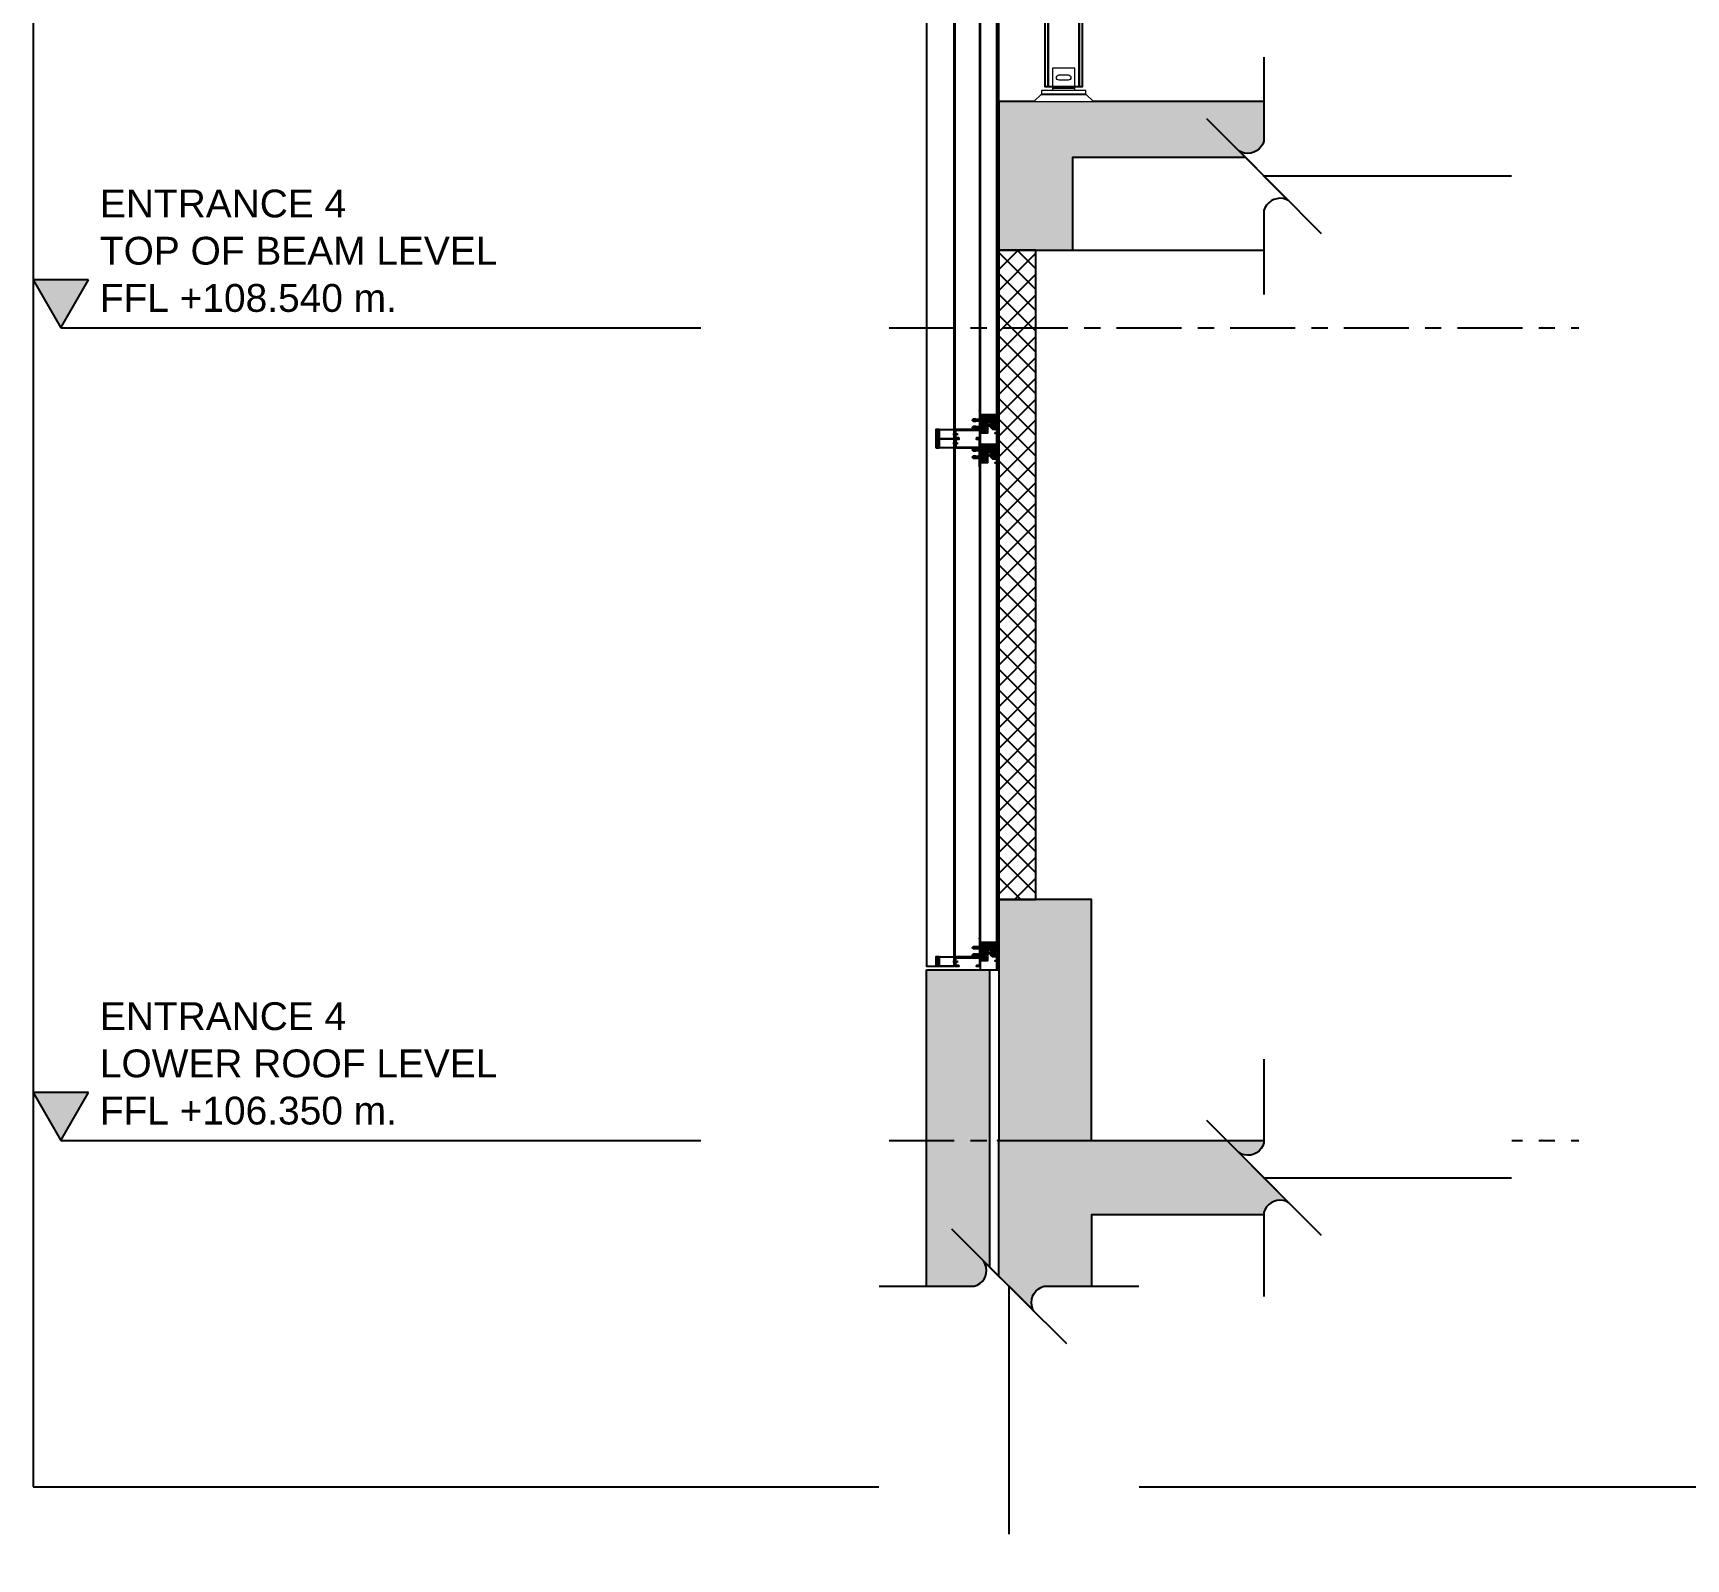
# Model space of a CAD drawing. Header units: millimetres. Extents: x 663313 to 1226001, y 1431724 to 1620898.
# Drawn here: x 1007863 to 1012317, y 1512828 to 1516940 of the extents above; entities that cross this region are included whole.
import ezdxf

# ---------------------------------------------------------------- set-up
doc = ezdxf.new("R2010")
doc.units = ezdxf.units.MM
doc.set_wipeout_variables(frame=1)
for name, pattern in [('CENTER', [50.8, 31.75, -6.35, 6.35, -6.35]), ('TA_GL_000.70000', [1.925, 0.7, -0.175, 0.175, -0.175, 0.7]), ('TA_HL_001.00000', [6.5, 3.55, -2.95]), ('XKITLINE00', [0])]:
    doc.linetypes.add(name, pattern=pattern)
for name, color, linetype, plot in [('000 - 0_SYM_DWG_BREAKER_DEF_SUB', 7, 'Continuous', False), ('000 - STRUCTURE_STEEL_FRAMING_DEF_SUB', 7, 'Continuous', False), ('010 - ASPG_ACCESSORIES_DEF_SUB', 7, 'Continuous', False)]:
    doc.layers.add(name, color=color, linetype=linetype, plot=plot)
for name, color, linetype in [('000 - 0_SYM_DWG_BREAKER_MAIN_COLOR_1', 7, 'Continuous'), ('000 - 0_SYM_DWG_BREAKER_WIPEOUT_', 7, 'Continuous'), ('000 - 0_SYM_DWG_GRIDLINE_MAIN_COLOR_251', 7, 'Continuous'), ('000 - 0_SYM_DWG_LEVEL_MAIN_COLOR_2', 7, 'Continuous'), ('000 - 0_SYM_DWG_LEVEL_TEXT', 7, 'Continuous'), ('000 - CONCRETE_COL_CUT_COLOR_1', 7, 'Continuous'), ('000 - CONCRETE_COL_CUT_COLOR_5', 7, 'Continuous'), ('000 - CONCRETE_COL_HATCH_', 7, 'Continuous'), ('000 - CONCRETE_COL_MAIN_COLOR_1', 7, 'Continuous'), ('000 - CONCRETE_COL_WIPEOUT_', 7, 'Continuous'), ('000 - CONCRETE_PRECAST_CUT_COLOR_4', 7, 'Continuous'), ('000 - CONCRETE_WALL_CUT_COLOR_3', 7, 'Continuous'), ('000 - CONCRETE_WALL_HATCH_', 7, 'Continuous'), ('000 - GRID', 7, 'CENTER'), ('000 - STRUCTURE_STEEL_ACCESORIES_MAIN_COLOR_1', 7, 'Continuous'), ('000 - STRUCTURE_STEEL_FASTERN_MAIN_COLOR_2', 7, 'Continuous'), ('000 - STRUCTURE_STEEL_FRAMING_CUT_COLOR_4', 7, 'Continuous'), ('000 - STRUCTURE_STEEL_FRAMING_HATCH_', 7, 'Continuous'), ('000 - STRUCTURE_STEEL_FRAMING_MAIN_COLOR_1', 7, 'Continuous'), ('000 - STRUCTURE_STEEL_FRAMING_MAIN_COLOR_2', 7, 'Continuous'), ('000 - STRUCTURE_STEEL_FRAMING_SUB_COLOR_2', 7, 'Continuous'), ('000 - STRUCTURE_STEEL_FRAMING_WIPEOUT_', 7, 'Continuous'), ('010 - ASPG_ACCESSORIES_MAIN_COLOR_1', 7, 'Continuous'), ('010 - ASPG_ACCESSORIES_MAIN_COLOR_2', 7, 'Continuous'), ('010 - ASPG_ACCESSORIES_SUB_COLOR_3', 7, 'Continuous'), ('010 - ASPG_EXTR_MAIN_COLOR_2', 7, 'Continuous'), ('010 - ASPG_EXTR_WIPEOUT_', 7, 'Continuous'), ('010 - ASPG_FASTERN_MAIN_COLOR_1', 7, 'Continuous'), ('010 - ASPG_FASTERN_SUB_COLOR_2', 7, 'Continuous'), ('010 - ASPG_FASTERN_WIPEOUT_', 7, 'Continuous'), ('010 - ASPG_FRAMING_CUT_COLOR_4', 7, 'Continuous'), ('010 - ASPG_FRAMING_HATCH_', 7, 'Continuous'), ('010 - ASPG_FRAMING_SUB_COLOR_2', 7, 'Continuous'), ('010 - ASPG_FRAMING_WIPEOUT_', 7, 'Continuous'), ('_PP-Dim', 7, 'Continuous'), ('Center Line', 7, 'CENTER'), ('HATCH', 7, 'Continuous')]:
    doc.layers.add(name, color=color, linetype=linetype)
doc.layers.add('Part', color=7, linetype='Continuous', lineweight=0)
doc.layers.add('SCREW', color=7, linetype='Continuous', lineweight=5)
doc.styles.add('Arial_1', font='arial.ttf', dxfattribs={"height": 125})
doc.styles.add('TA', font='', dxfattribs={"height": 4.5})
doc.styles.get('TA').set_extended_font_data('Cordia New')
pattern_1 = [(45, (2715.48714, 3084.9077), (-0.265165043, 0.265165043), []), (45, (2715.6639, 3084.9077), (-0.265165043, 0.265165043), [])]

# ---------------------------------------------------------------- blocks, each defined once
blk = doc.blocks.new('A$Cbc3bdfda')
at = {"layer": 'Defpoints', "color": 7}
blk.add_lwpolyline([(0, -400), (775, -400), (775, 0), (0, 0)], close=True, dxfattribs=at)
blk = doc.blocks.new('*U5211')
at = {"layer": '000 - CONCRETE_COL_HATCH_'}
h = blk.add_hatch(dxfattribs=at)
h.set_pattern_fill('AR-CONC', scale=0.04)
h.set_pattern_definition([(50, (2500, -891906.8257), (7.28738676, -0.63756342), [0.762, -8.382]), (355, (2500, -891906.826), (-1.40973686, 7.64227381), [0.6096, -6.705623367]), (100.4514447, (2500.607, -891906.879), (5.877649884, 7.004710076), [0.64760035, -7.123609784]), (46.1842, (2500, -891904.794), (10.84316164, -1.68169312), [1.143, -12.573]), (96.6355576, (2500.904, -891904.934), (9.49616536, 9.89704498), [0.97140093, -10.68542433]), (351.1841512, (2500, -891904.794), (9.49616536, 9.89704498), [0.91439868, -10.05838928]), (21, (2501.016, -891905.3017), (6.06457565, -4.090607927), [0.762, -8.382]), (326, (2501.016, -891905.302), (2.472081134, 7.367518645), [0.6096, -6.7056]), (71.451445, (2501.5214, -891905.6426), (8.53665677, 3.276910755), [0.64760035, -7.123597504]), (37.5, (2500, -891906.8257), (0.12354413, 3.382201555), [0, -6.62432, 0, -6.8072, 0, -6.731]), (7.5, (2500, -891906.8257), (2.6727865, 4.007222993), [0, -3.88112, 0, -6.47192, 0, -2.5654]), (327.5, (2497.7343, -891906.8257), (5.423623807, -0.22914976), [0, -2.54, 0, -7.9248, 0, -10.5156]), (317.5, (2496.7183, -891906.8257), (5.925167255, 1.017059641), [0, -3.302, 0, -5.26288, 0, -7.4676])])
h.paths.add_polyline_path([(0, 0), (1000, 0), (1000, -200), (250, -200), (250, -950), (0, -950)])
at = {"layer": '000 - CONCRETE_COL_CUT_COLOR_1', "color": 7, "lineweight": -2}
blk.add_lwpolyline([(0, 0), (1000, 0), (1000, -200), (250, -200), (250, -950), (0, -950), (0, -950), (0, -950), (0, -950), (0, -950), (0, -950), (0, -950), (0, -950), (0, -950), (0, -950), (0, -950), (0, -950), (0, -950), (0, -950), (0, -950), (0, -950), (0, -950), (0, -950), (0, -950), (0, -950), (0, -950), (0, -950), (0, -950), (0, -950), (0, -950), (0, -950), (0, -950), (0, -950), (0, -950), (0, -950), (0, -950), (0, -950), (0, -950), (0, -950), (0, -950), (0, -950), (0, -950), (0, -950), (0, -950), (0, -950), (0, -950), (0, -950), (0, -950)], close=True, dxfattribs=at)
blk = doc.blocks.new('*U5309')
at = {"layer": '000 - CONCRETE_COL_HATCH_'}
h = blk.add_hatch(dxfattribs=at)
h.set_pattern_fill('AR-CONC', scale=0.04)
h.set_pattern_definition([(50, (500, -819806.8257), (7.28738676, -0.63756342), [0.762, -8.382]), (355, (500, -819806.826), (-1.40973686, 7.64227381), [0.6096, -6.70562337]), (100.4514447, (500.607, -819806.879), (5.877649884, 7.004710076), [0.64760035, -7.123609784]), (46.1842, (500, -819804.794), (10.84316164, -1.68169312), [1.143, -12.573]), (96.6355576, (500.904, -819804.934), (9.49616536, 9.89704498), [0.97140093, -10.68542433]), (351.1841512, (500, -819804.794), (9.49616536, 9.89704498), [0.91439868, -10.05838928]), (21, (501.016, -819805.3017), (6.06457565, -4.090607927), [0.762, -8.382]), (326, (501.016, -819805.302), (2.472081134, 7.367518645), [0.6096, -6.7056]), (71.451445, (501.5214, -819805.6426), (8.53665677, 3.276910755), [0.64760035, -7.123597504]), (37.5, (500, -819806.8257), (0.12354413, 3.382201555), [0, -6.62432, 0, -6.8072, 0, -6.731]), (7.5, (500, -819806.8257), (2.6727865, 4.007222993), [0, -3.88112, 0, -6.47192, 0, -2.5654]), (327.5, (497.7343, -819806.8257), (5.423623807, -0.22914976), [0, -2.54, 0, -7.9248, 0, -10.5156]), (317.5, (496.7183, -819806.8257), (5.925167255, 1.01705964), [0, -3.302, 0, -5.26288, 0, -7.4676])])
h.paths.add_polyline_path([(0, 0), (250, 0), (250, 650), (0, 650)])
at = {"layer": '000 - CONCRETE_COL_CUT_COLOR_1', "color": 7, "lineweight": -2}
blk.add_lwpolyline([(0, 0), (250, 0), (250, 650), (0, 650), (0, 650), (0, 650), (0, 650), (0, 650), (0, 650), (0, 650), (0, 650), (0, 650), (0, 650), (0, 650), (0, 650), (0, 650), (0, 650), (0, 650), (0, 650), (0, 650), (0, 650), (0, 650), (0, 650), (0, 650), (0, 650), (0, 650), (0, 650), (0, 650), (0, 650), (0, 650), (0, 650), (0, 650), (0, 650), (0, 650), (0, 650), (0, 650), (0, 650), (0, 650), (0, 650), (0, 650), (0, 650), (0, 650), (0, 650), (0, 650), (0, 650), (0, 650), (0, 650), (0, 650)], close=True, dxfattribs=at)
blk = doc.blocks.new('*U6282')
at = {"layer": '000 - CONCRETE_COL_HATCH_'}
h = blk.add_hatch(dxfattribs=at)
h.set_pattern_fill('AR-CONC', scale=0.04)
h.set_pattern_definition([(50, (44400, -850806.8257), (7.28738676, -0.63756342), [0.762, -8.382]), (355, (44400, -850806.826), (-1.40973686, 7.64227381), [0.6096, -6.70562337]), (100.4514447, (44400.607, -850806.879), (5.877649884, 7.004710076), [0.64760035, -7.123609784]), (46.1842, (44400, -850804.794), (10.84316164, -1.68169312), [1.143, -12.573]), (96.6355576, (44400.904, -850804.934), (9.49616536, 9.89704498), [0.97140093, -10.68542433]), (351.1841512, (44400, -850804.794), (9.49616536, 9.89704498), [0.91439868, -10.05838928]), (21, (44401.016, -850805.3017), (6.06457565, -4.090607927), [0.762, -8.382]), (326, (44401.016, -850805.302), (2.472081134, 7.367518645), [0.6096, -6.7056]), (71.451445, (44401.5214, -850805.6426), (8.53665677, 3.276910755), [0.64760035, -7.123597504]), (37.5, (44400, -850806.8257), (0.12354413, 3.382201555), [0, -6.62432, 0, -6.8072, 0, -6.731]), (7.5, (44400, -850806.8257), (2.6727865, 4.007222993), [0, -3.88112, 0, -6.47192, 0, -2.5654]), (327.5, (44397.7343, -850806.8257), (5.423623807, -0.22914976), [0, -2.54, 0, -7.9248, 0, -10.5156]), (317.5, (44396.7183, -850806.8257), (5.925167255, 1.017059641), [0, -3.302, 0, -5.26288, 0, -7.4676])])
h.paths.add_polyline_path([(0, 0), (0, -400), (200, -400), (200, -150), (1000, -150), (1000, 0)])
at = {"layer": '000 - CONCRETE_COL_CUT_COLOR_1', "color": 7, "lineweight": -2}
blk.add_lwpolyline([(0, 0), (0, -400), (200, -400), (200, -150), (1000, -150), (1000, 0), (1000, 0), (1000, 0), (1000, 0), (1000, 0), (1000, 0), (1000, 0), (1000, 0), (1000, 0), (1000, 0), (1000, 0), (1000, 0), (1000, 0), (1000, 0), (1000, 0), (1000, 0), (1000, 0), (1000, 0), (1000, 0), (1000, 0), (1000, 0), (1000, 0), (1000, 0), (1000, 0), (1000, 0), (1000, 0), (1000, 0), (1000, 0), (1000, 0), (1000, 0), (1000, 0), (1000, 0), (1000, 0), (1000, 0), (1000, 0), (1000, 0), (1000, 0), (1000, 0), (1000, 0), (1000, 0), (1000, 0), (1000, 0), (1000, 0)], close=True, dxfattribs=at)
blk = doc.blocks.new('W-1-PP18-ST_ENT4_REV00_20260607-144513_SEC_B2_ST')
at = {"layer": '000 - CONCRETE_COL_CUT_COLOR_5', "color": 7}
for name, p in [('*U6282', (-3330, 109150)), ('*U5309', (-3330, 106350))]:
    blk.add_blockref(name, p, dxfattribs=at)
at = {"layer": '000 - CONCRETE_COL_MAIN_COLOR_1', "color": 7}
blk.add_line((-3130, 108750), (-2330, 108750), dxfattribs=at)
at = {"layer": '000 - CONCRETE_COL_CUT_COLOR_5', "color": 7}
blk.add_blockref('*U5211', (-3330, 106350), dxfattribs=at)
blk = doc.blocks.new('*A5206')
at = {"layer": 'Part', "color": 7, "linetype": 'XKITLINE00', "lineweight": 0}
for p, q in [((560.731873, 232.946249), (560.571873, 232.946249)), ((560.571873, 232.946249), (560.571873, 231.646249)), ((560.731873, 231.766249), (560.731873, 232.946249)), ((563.071873, 232.946249), (562.911873, 232.946249)), ((562.911873, 232.946249), (562.911873, 231.766249)), ((563.071873, 231.646249), (563.071873, 232.946249)), ((560.571873, 231.646249), (563.071873, 231.646249)), ((562.911873, 231.766249), (560.731873, 231.766249))]:
    blk.add_line(p, q, dxfattribs=at)
blk = doc.blocks.new('*A5207')
at = {"layer": 'Part', "color": 7, "linetype": 'XKITLINE00', "lineweight": 0}
for p, q in [((560.671873, 231.526249), (560.671873, 231.646249)), ((563.071873, 231.646249), (563.071873, 231.526249)), ((563.071873, 231.526249), (560.671873, 231.526249))]:
    blk.add_line(p, q, dxfattribs=at)
blk = doc.blocks.new('*U5208')
at = {"color": 7}
blk.add_wipeout([(-120, 100), (-120, 106), (-125, 106), (-125, 171), (-117, 171), (-117, 112), (-8, 112), (-8, 171), (0, 171), (0, 106), (0, 100), (0, 0), (-30, 0), (-120, 70)], dxfattribs=at)
at = {"layer": '000 - STRUCTURE_STEEL_FRAMING_HATCH_'}
h = blk.add_hatch(dxfattribs=at)
h.set_pattern_fill('ANSI32', scale=0.5)
h.paths.add_polyline_path([(-125, 171), (-125, 106), (0, 106), (0, 171), (-8, 171), (-8, 112), (-117, 112), (-117, 171)])
h = blk.add_hatch(dxfattribs=at)
h.set_pattern_fill('ANSI32', style=0)
h.set_pattern_definition(pattern_1)
h.paths.add_polyline_path([(-38, 106), (-38, 100), (-82, 100), (-82, 106)], flags=17)
h = blk.add_hatch(dxfattribs=at)
h.set_pattern_fill('ANSI32', style=0)
h.set_pattern_definition(pattern_1)
h.paths.add_polyline_path([(-53, 112), (-53, 106), (-67, 106), (-67, 112)], flags=17)
at = {"layer": '000 - STRUCTURE_STEEL_FRAMING_CUT_COLOR_4', "color": 7}
blk.add_lwpolyline([(-125, 171), (-125, 106), (0, 106), (0, 171), (-8, 171), (-8, 112), (-117, 112), (-117, 171), (-125, 171)], dxfattribs=at)
at = {"layer": '000 - STRUCTURE_STEEL_FRAMING_DEF_SUB', "color": 7, "linetype": 'XKITLINE00', "lineweight": 0}
blk.add_line((-60, 92.1), (-60, 135), dxfattribs=at)
blk.add_line((-60, 92.1), (-60, 135), dxfattribs=at)
at = {"layer": '000 - STRUCTURE_STEEL_FRAMING_HATCH_', "color": 7, "linetype": 'XKITLINE00', "lineweight": 0}
for p, q in [((-82, 100), (-82, 106)), ((-82, 100), (-82, 106)), ((-67, 106), (-67, 112)), ((-67, 106), (-67, 112)), ((-53, 106), (-53, 112)), ((-53, 106), (-53, 112)), ((-38, 100), (-38, 106)), ((-38, 100), (-38, 106))]:
    blk.add_line(p, q, dxfattribs=at)
at = {"layer": '000 - STRUCTURE_STEEL_FRAMING_MAIN_COLOR_2', "color": 7}
blk.add_lwpolyline([(-120, 106), (0, 106), (0, 100), (-120, 100)], close=True, dxfattribs=at)
blk.add_lwpolyline([(-120, 100), (-120, 70), (-30, 0), (0, 0), (0, 100), (-120, 100)], dxfattribs=at)
at = {"color": 7, "lineweight": 0, "xscale": 50, "yscale": 50, "zscale": 50}
blk.add_blockref('*A5206', (-28153.6, -11476.3), dxfattribs=at)
at = {"layer": '000 - STRUCTURE_STEEL_FRAMING_MAIN_COLOR_2', "color": 7, "xscale": 50, "yscale": 50, "zscale": 50}
blk.add_blockref('*A5207', (-28153.6, -11476.3), dxfattribs=at)
blk = doc.blocks.new('*U5307')
at = {"color": 7}
blk.add_wipeout([(60, 20), (60, 30), (-60, 30), (-60, 20), (-80, 0), (80, 0)], dxfattribs=at)
for points in [[(-225, -2340), (-175, -2340), (-175, 1400), (-225, 1400)], [(60, 1380), (60, 1370), (-60, 1370), (-60, 1380), (-80, 1400), (80, 1400)]]:
    blk.add_wipeout(points, dxfattribs=at).dxf.layer = '000 - STRUCTURE_STEEL_FRAMING_WIPEOUT_'
blk.add_wipeout([(60, 1380), (60, 1370), (-60, 1370), (-60, 1380), (-80, 1400), (80, 1400)], dxfattribs=at)
at = {"layer": '000 - STRUCTURE_STEEL_FASTERN_MAIN_COLOR_2', "color": 7, "lineweight": 0}
blk.add_lwpolyline([(60, 1380), (60, 1370), (-60, 1370), (-60, 1380), (-80, 1400), (80, 1400)], close=True, dxfattribs=at)
at = {"color": 7}
blk.add_wipeout([(-50, 40), (50, 40), (50, 1360), (-50, 1360)], dxfattribs=at)
at = {"layer": '000 - STRUCTURE_STEEL_ACCESORIES_MAIN_COLOR_1', "color": 7, "lineweight": 0}
for p, q in [((-30, 1310), (-30, 1370)), ((30, 1365), (-30, 1365)), ((30, 1370), (30, 1310)), ((30, 1310), (-30, 1310)), ((30, 90), (-30, 90)), ((-30, 90), (-30, 30)), ((30, 30), (30, 90)), ((30, 35), (-30, 35))]:
    blk.add_line(p, q, dxfattribs=at)
for points in [[(-15.2, 1328.5), (-12.5, 1328), (12.5, 1328), (15.2, 1328.5), (17.4, 1330.1), (19, 1332.3), (19.5, 1335), (19, 1337.7), (17.4, 1339.9), (15.2, 1341.5), (12.5, 1342), (-12.5, 1342), (-15.2, 1341.5), (-17.4, 1339.9), (-19, 1337.7), (-19.5, 1335), (-19, 1332.3), (-17.4, 1330.1), (-15.2, 1328.5)], [(-15.2, 71.5), (-12.5, 72), (12.5, 72), (15.2, 71.5), (17.4, 69.9), (19, 67.7), (19.5, 65), (19, 62.3), (17.4, 60.1), (15.2, 58.5), (12.5, 58), (-12.5, 58), (-15.2, 58.5), (-17.4, 60.1), (-19, 62.3), (-19.5, 65), (-19, 67.7), (-17.4, 69.9), (-15.2, 71.5)]]:
    blk.add_lwpolyline(points, close=True, dxfattribs=at)
at = {"layer": '000 - STRUCTURE_STEEL_FASTERN_MAIN_COLOR_2', "color": 7}
for p, q in [((-60, 1380), (60, 1380)), ((-60, 20), (60, 20))]:
    blk.add_line(p, q, dxfattribs=at)
at = {"layer": '000 - STRUCTURE_STEEL_FASTERN_MAIN_COLOR_2', "color": 7, "lineweight": 0}
blk.add_lwpolyline([(60, 20), (60, 30), (-60, 30), (-60, 20), (-80, 0), (80, 0)], close=True, dxfattribs=at)
at = {"layer": '000 - STRUCTURE_STEEL_FRAMING_MAIN_COLOR_1', "color": 7}
for points in [[(-50, 1360), (-42, 1360), (-42, 40), (-50, 40)], [(42, 1360), (50, 1360), (50, 40), (42, 40)]]:
    blk.add_lwpolyline(points, close=True, dxfattribs=at)
at = {"layer": '000 - STRUCTURE_STEEL_FRAMING_SUB_COLOR_2', "color": 7}
blk.add_lwpolyline([(-42, 1360), (42, 1360), (42, 40), (-42, 40)], close=True, dxfattribs=at)
at = {"color": 7}
blk.add_blockref('*U5208', (-50, 525), dxfattribs=at)
blk.add_blockref('*U5208', (-50, 525), dxfattribs=at)
at = {"layer": '000 - STRUCTURE_STEEL_FRAMING_MAIN_COLOR_1', "color": 7}
for points in [[(-225, -2340), (-180, -2340), (-180, 1400), (-225, 1400)], [(-180, -2340), (-175, -2340), (-175, 1400), (-180, 1400)]]:
    blk.add_lwpolyline(points, close=True, dxfattribs=at)
at = {"color": 7}
blk.add_blockref('*U5208', (-50, 525), dxfattribs=at)
blk.add_blockref('*U5208', (-50, 525), dxfattribs=at)
blk = doc.blocks.new('000_ASPG_TYP_FILES_20260218-010703_FRAME_EXTR_HONLIZONTAL')
at = {"layer": '010 - ASPG_FRAMING_HATCH_'}
h = blk.add_hatch(dxfattribs=at)
h.set_pattern_fill('ANSI32', scale=0.1)
edge = h.paths.add_edge_path()
edge.add_line((74.7, 2), (25, 2))
edge.add_line((25, 2), (25, 67))
edge.add_arc((24.7, 67), 0.3, 0, 90)
edge.add_line((24.7, 67.3), (0.3, 67.3))
edge.add_arc((0.3, 67), 0.3, 90, 180)
edge.add_line((0, 67), (0, 57.6))
edge.add_arc((0.3, 57.6), 0.3, 180, 270)
edge.add_line((0.3, 57.3), (1.7, 57.3))
edge.add_arc((1.7, 57.6), 0.3, 270, 360)
edge.add_line((2, 57.6), (2, 65))
edge.add_arc((2.3, 65), 0.3, 90, 180, ccw=False)
edge.add_line((2.3, 65.3), (22.7, 65.3))
edge.add_arc((22.7, 65), 0.3, 0, 90, ccw=False)
edge.add_line((23, 65), (23, 49))
edge.add_line((23, 49), (23.5, 48.5))
edge.add_line((23.5, 48.5), (23, 48))
edge.add_line((23, 48), (23, 22.3))
edge.add_line((23, 22.3), (23.5, 21.8))
edge.add_line((23.5, 21.8), (23, 21.3))
edge.add_line((23, 21.3), (23, 2.3))
edge.add_arc((22.7, 2.3), 0.3, -90, 0, ccw=False)
edge.add_line((22.7, 2), (2.3, 2))
edge.add_arc((2.3, 2.3), 0.3, 180, 270, ccw=False)
edge.add_line((2, 2.3), (2, 9.7))
edge.add_arc((1.7, 9.7), 0.3, 0, 90)
edge.add_line((1.7, 10), (0.3, 10))
edge.add_arc((0.3, 9.7), 0.3, 90, 180)
edge.add_line((0, 9.7), (0, 0.3))
edge.add_arc((0.3, 0.3), 0.3, 180, 270)
edge.add_line((0.3, 0), (74.7, 0))
at = {"layer": '010 - ASPG_ACCESSORIES_DEF_SUB', "color": 7}
for p in [(0, 67.3), (0, 57.3), (25, 67.3), (25, 67.3), (0, 10), (0, 10), (0, 0), (75, 2), (75, 0)]:
    blk.add_point(p, dxfattribs=at)
at = {"layer": '010 - ASPG_FRAMING_CUT_COLOR_4', "color": 7}
blk.add_line((75, 0.3), (75, 1.7), dxfattribs=at)
blk.add_lwpolyline([(74.7, 2), (25, 2), (25, 67, 0.414214), (24.7, 67.3), (0.3, 67.3, 0.414214), (0, 67), (0, 57.6, 0.414214), (0.3, 57.3), (1.7, 57.3, 0.414214), (2, 57.6), (2, 65, -0.414214), (2.3, 65.3), (22.7, 65.3, -0.414214), (23, 65), (23, 49), (23.5, 48.5), (23, 48), (23, 22.3), (23.5, 21.8), (23, 21.3), (23, 2.3, -0.414214), (22.7, 2), (2.3, 2, -0.414214), (2, 2.3), (2, 9.7, 0.414214), (1.7, 10), (0.3, 10, 0.414214), (0, 9.7), (0, 0.3, 0.414214), (0.3, 0), (74.7, 0)], format="xyb", dxfattribs=at)
for centre, start, end in [((0.3, 57.6), 180, 270), ((1.7, 57.6), 270, 0), ((2.3, 65), 90, 180), ((0.3, 9.7), 90, 180), ((0.3, 0.3), 180, 270), ((1.7, 9.7), 0, 90), ((2.3, 2.3), 180, 270), ((22.7, 2.3), 270, 0), ((74.7, 1.7), 0, 90), ((74.7, 0.3), 270, 0)]:
    blk.add_arc(centre, 0.3, start, end, dxfattribs=at)
blk = doc.blocks.new('PZG35-9D5')
at = {"layer": 'Center Line', "color": 7}
blk.add_line((0, 3.7), (0, -10.5), dxfattribs=at)
at = {"layer": 'SCREW', "color": 7}
for p, q in [((-1.4, 0), (-1.4, -1.1)), ((1.4, 0), (1.4, -0.6)), ((-1.9, -1.4), (1.9, -0.9)), ((-1.9, -1.4), (-1.4, -1.1)), ((-1.9, -1.4), (-1.4, -1.7)), ((-1.9, -2.7), (1.9, -2.2)), ((-1.9, -2.7), (-1.4, -2.4)), ((-1.9, -2.7), (-1.4, -3)), ((-1.9, -4), (-1.4, -3.7)), ((-1.9, -4), (-1, -3.9)), ((-1.9, -4), (-1.4, -4.3)), ((-1.4, -1.1), (1.4, -0.6)), ((-1.4, -1.7), (1.4, -1.2)), ((-1.4, -1.7), (-1.4, -2.4)), ((-1.4, -2.4), (1.4, -1.9)), ((-1.4, -3), (1.4, -2.5)), ((-1.4, -3), (-1.4, -3.7)), ((-1.4, -3.7), (-0.8, -3.6)), ((-1.4, -4.3), (-1.4, -8.1)), ((-1.4, -4.3), (-1.2, -4.3)), ((0, -9.5), (-1.4, -8.1)), ((0, -9.5), (1.4, -8.1)), ((0.6, -3.3), (1.4, -3.2)), ((0.7, -3.7), (1.9, -3.5)), ((0.7, -3.9), (1.4, -3.8)), ((0.7, -4.6), (1.4, -4.5)), ((0.7, -5), (1.9, -4.8)), ((0.7, -5.2), (1.4, -5.1)), ((1.9, -0.9), (1.4, -0.6)), ((1.9, -0.9), (1.4, -1.2)), ((1.4, -1.2), (1.4, -1.9)), ((1.9, -2.2), (1.4, -1.9)), ((1.9, -2.2), (1.4, -2.5)), ((1.4, -2.5), (1.4, -3.2)), ((1.9, -3.5), (1.4, -3.2)), ((1.9, -3.5), (1.4, -3.8)), ((1.4, -3.8), (1.4, -4.5)), ((1.9, -4.8), (1.4, -4.5)), ((1.9, -4.8), (1.4, -5.1)), ((1.4, -5.1), (1.4, -8.1))]:
    blk.add_line(p, q, dxfattribs=at)
blk.add_lwpolyline([(0, -9.5), (0.7, -5.2), (0.7, -3.6, 0.417657), (0.4, -3.3, 0.108102), (-0.8, -3.6), (-1.4, -4.7)], format="xyb", dxfattribs=at)
blk = doc.blocks.new('*U6169')
at = {"layer": 'SCREW', "color": 7}
blk.add_lwpolyline([(3, 1.8, 0.09906), (0.8, 2.5), (0.8, 2.3), (-0.8, 2.3), (-0.8, 2.5, 0.09906), (-3, 1.8, 0.266588), (-3.5, 1), (-3.5, 0.2, 0.414214), (-3.3, 0), (3.3, 0, 0.414214), (3.5, 0.2), (3.5, 1, 0.266588)], format="xyb", close=True, dxfattribs=at)
blk.add_blockref('PZG35-9D5', (0, 0), dxfattribs=at)
blk = doc.blocks.new('000_ASPG_TYP_FILES_BK_FOR_ASPG_LOUVERS_SIDE_VIEW')
at = {"color": 7}
blk.add_point((0, 0), dxfattribs=at)
at = {"layer": '010 - ASPG_ACCESSORIES_MAIN_COLOR_1', "color": 7}
blk.add_line((2.8, -12.5), (2.8, 12.5), dxfattribs=at)
for points in [[(43.2, -12.5), (0.8, -12.5), (0.8, 12.5), (43.2, 12.5)], [(52.5, 12.5), (43.2, 12.5), (43.2, -12.5), (52.5, -12.5)]]:
    blk.add_lwpolyline(points, close=True, dxfattribs=at)
at = {"layer": '010 - ASPG_ACCESSORIES_SUB_COLOR_3', "color": 7}
for p, q in [((43.5, -12.5), (43.5, 12.5)), ((43.8, -12.5), (43.8, 12.5)), ((44.3, -12.5), (44.3, 12.5)), ((45, -12.5), (45, 12.5)), ((45.8, -12.5), (45.8, 12.5)), ((46.7, -12.5), (46.7, 12.5)), ((47.6, -12.5), (47.6, 12.5)), ((48.6, -12.5), (48.6, 12.5)), ((50.6, -12.5), (50.6, 12.5)), ((51.4, -12.5), (51.4, 12.5)), ((52.1, -12.5), (52.1, 12.5)), ((52.5, -12.5), (52.5, 12.5))]:
    blk.add_line(p, q, dxfattribs=at)
at = {"layer": 'SCREW', "color": 7, "rotation": 270}
blk.add_blockref('*U6169', (2.8, 0), dxfattribs=at)
blk = doc.blocks.new('A$C57452C2B')
at = {"layer": '010 - ASPG_FASTERN_MAIN_COLOR_1', "color": 7}
for p, q in [((0.003, 0.0005), (0.003, 0.004)), ((0.01, 0), (0.004, 0)), ((0.007, 0.031), (0.0045, 0.021)), ((0.005, 0.0005), (0.005, 0.004)), ((0.009, 0.0005), (0.009, 0.004)), ((0.011, 0.0005), (0.011, 0.004))]:
    blk.add_line(p, q, dxfattribs=at)
for points in [[(0.014, 0.005), (0.014, 0.006), (0, 0.006), (0, 0.005), (0.003, 0.004), (0.011, 0.004)], [(0.0045, 0.021), (0.0045, 0.028), (0.007, 0.031), (0.0095, 0.028), (0.0095, 0.021)]]:
    blk.add_lwpolyline(points, close=True, dxfattribs=at)
for centre, radius, start, end in [((0.004, 0.0013), 0.00125, 216.8699, 323.1301), ((0.007, 0.0043), 0.00425, 241.9275, 298.0725), ((0.01, 0.0013), 0.00125, 216.8699, 323.1301)]:
    blk.add_arc(centre, radius, start, end, dxfattribs=at)
at = {"layer": '010 - ASPG_FASTERN_SUB_COLOR_2', "color": 7}
for p in [(0.0095, 0.021), (0.0045, 0.021)]:
    blk.add_line(p, (0.0045, 0.0197), dxfattribs=at)
for points in [[(0.0045, 0.0167, 0.666667), (0.0045, 0.0182), (0.0095, 0.0195, 0.666667), (0.0095, 0.018)], [(0.0045, 0.0152, 0.666667), (0.0045, 0.0167), (0.0095, 0.018, 0.666667), (0.0095, 0.0165)], [(0.0045, 0.0137, 0.666667), (0.0045, 0.0152), (0.0095, 0.0165, 0.666667), (0.0095, 0.015)], [(0.0045, 0.0122, 0.666667), (0.0045, 0.0137), (0.0095, 0.015, 0.666667), (0.0095, 0.0135)], [(0.0045, 0.0107, 0.666667), (0.0045, 0.0122), (0.0095, 0.0135, 0.666667), (0.0095, 0.012)], [(0.0045, 0.0092, 0.666667), (0.0045, 0.0107), (0.0095, 0.012, 0.666667), (0.0095, 0.0105)], [(0.0045, 0.0077, 0.666667), (0.0045, 0.0092), (0.0095, 0.0105, 0.666667), (0.0095, 0.009)], [(0.0045, 0.0062, 0.666667), (0.0045, 0.0077), (0.0095, 0.009, 0.666667), (0.0095, 0.0075)], [(0.0047, 0.006, 0.091189), (0.0045, 0.0062), (0.0095, 0.0075, 0.666667), (0.0095, 0.006)]]:
    blk.add_lwpolyline(points, format="xyb", dxfattribs=at)
for centre, start, end in [((0.0042, 0.0189), 292.6199, 67.3801), ((0.0098, 0.0203), 112.6199, 247.3801)]:
    blk.add_arc(centre, 0.000812, start, end, dxfattribs=at)
blk = doc.blocks.new('A$C6d2a724f')
at = {"color": 7}
blk.add_wipeout([(-3.7, 6.3), (3.7, 6.3), (7.3, 0), (3.7, -6.3), (-3.7, -6.3), (-7.3, 0)], dxfattribs=at).dxf.layer = '010 - ASPG_FASTERN_MAIN_COLOR_1'
at = {"layer": '010 - ASPG_FASTERN_MAIN_COLOR_1', "color": 7}
blk.add_lwpolyline([(-3.7, 6.3), (3.7, 6.3), (7.3, 0), (3.7, -6.3), (-3.7, -6.3), (-7.3, 0)], close=True, dxfattribs=at)
at = {"layer": '010 - ASPG_FASTERN_SUB_COLOR_2', "color": 7}
for radius in [6.33, 3.96]:
    blk.add_circle((0, 0), radius, dxfattribs=at)
blk = doc.blocks.new('A$Cb3d6a647')
at = {"color": 7}
blk.add_wipeout([(0, -50), (0, -50), (0, 0), (40, 0), (40, -40), (33.7, -40), (28.7, -35), (28.7, -25), (27.4, -21.8), (24.2, -20.5), (21, -21.8), (19.7, -25), (19.7, -50)], dxfattribs=at).dxf.layer = '010 - ASPG_FASTERN_WIPEOUT_'
at = {"layer": 'HATCH'}
h = blk.add_hatch(dxfattribs=at)
h.set_pattern_fill('DOTS', scale=0.5)
h.paths.add_polyline_path([(3, 0), (3, -8), (4, -8), (5, -11), (8.5, -11, -0.236068), (9, -12), (9, -19), (5, -19), (4, -22), (3, -22), (3, -28), (4, -28), (5, -31), (8.5, -31, -0.236068), (9, -32), (9, -39), (5, -39), (4, -42), (3, -42), (3, -50), (19.7, -50), (19.7, -25, -1), (28.7, -25), (28.7, -35), (33.7, -40), (40, -40), (40, 0)])
at = {"color": 7}
blk.add_point((40, -50), dxfattribs=at)
at = {"layer": '010 - ASPG_ACCESSORIES_MAIN_COLOR_1', "color": 7}
blk.add_lwpolyline([(0, 0), (3, 0), (3, -50), (0, -50)], close=True, dxfattribs=at)
at = {"layer": '010 - ASPG_ACCESSORIES_MAIN_COLOR_2', "color": 7}
blk.add_lwpolyline([(0, 0), (40, 0), (40, -40), (33.7, -40), (28.7, -35), (28.7, -25, 1), (19.7, -25), (19.7, -50), (0, -50)], format="xyb", close=True, dxfattribs=at)
at = {"color": 7, "extrusion": (0, 0, -1), "xscale": 1000, "yscale": 1000, "zscale": -1000, "rotation": 270}
for p in [(-9, -8), (-9, -28)]:
    blk.add_blockref('A$C57452C2B', p, dxfattribs=at)
at = {"color": 7}
blk.add_blockref('A$C6d2a724f', (24.2, -25), dxfattribs=at)
blk = doc.blocks.new('*U5312')
at = {"color": 7}
blk.add_wipeout([(1396.7, 2), (25, 2), (25, 67.3), (1396.7, 67.3)], dxfattribs=at).dxf.layer = '010 - ASPG_FRAMING_WIPEOUT_'
blk.add_blockref('000_ASPG_TYP_FILES_20260218-010703_FRAME_EXTR_HONLIZONTAL', (0, 0), dxfattribs=at)
at = {"color": 7, "xscale": -1}
blk.add_blockref('000_ASPG_TYP_FILES_20260218-010703_FRAME_EXTR_HONLIZONTAL', (1421.7, 0), dxfattribs=at)
at = {"color": 7}
blk.add_wipeout([(8530, 67.8), (8530, 144.8), (0, 144.8), (0, 67.8)], dxfattribs=at).dxf.layer = '010 - ASPG_EXTR_WIPEOUT_'
blk.add_point((25, 67.3), dxfattribs=at)
at = {"layer": '010 - ASPG_EXTR_MAIN_COLOR_2', "color": 7}
blk.add_lwpolyline([(8530, 69.8), (8530, 144.8), (0, 144.8), (0, 69.8)], close=True, dxfattribs=at)
at = {"layer": '010 - ASPG_FRAMING_SUB_COLOR_2', "color": 7}
blk.add_lwpolyline([(1396.7, 2), (25, 2), (25, 67.3), (1396.7, 67.3)], close=True, dxfattribs=at)
at = {"color": 7, "rotation": 90}
for p in [(12.5, 67.3), (1409.2, 67.3)]:
    blk.add_blockref('000_ASPG_TYP_FILES_BK_FOR_ASPG_LOUVERS_SIDE_VIEW', p, dxfattribs=at)
at = {"color": 7, "rotation": 270}
for p in [(65, 0), (1406.7, 0)]:
    blk.add_blockref('A$Cb3d6a647', p, dxfattribs=at)
blk = doc.blocks.new('*U5315')
at = {"color": 7}
blk.add_wipeout([(26.7, -14), (0, -14), (0, -3.75), (-0.11, -3.43), (-0.29, -3.15), (-0.51, -2.9), (-0.78, -2.69), (-1.09, -2.54), (-1.41, -2.45), (-1.75, -2.42), (-2.08, -2.46), (-2.4, -2.56), (-2.7, -2.71), (0, 0), (2.69, 2.69), (2.39, 2.54), (2.07, 2.45), (1.73, 2.42), (1.4, 2.46), (1.08, 2.55), (0.78, 2.7), (0.52, 2.9), (0.29, 3.15), (0.12, 3.44), (0, 3.75), (0, 14), (26.7, 14), (26.71, 3.75), (26.82, 3.44), (27, 3.15), (27.22, 2.9), (27.48, 2.7), (27.78, 2.55), (28.1, 2.46), (28.44, 2.42), (28.77, 2.45), (29.09, 2.54), (29.39, 2.69), (26.7, 0), (24, -2.71), (24.3, -2.56), (24.62, -2.46), (24.96, -2.42), (25.29, -2.45), (25.62, -2.54), (25.92, -2.69), (26.19, -2.9), (26.41, -3.15), (26.59, -3.43), (26.71, -3.75)], dxfattribs=at).dxf.layer = '000 - 0_SYM_DWG_BREAKER_WIPEOUT_'
at = {"layer": '000 - 0_SYM_DWG_BREAKER_DEF_SUB', "color": 7}
blk.add_line((0, 0), (26.7, 0), dxfattribs=at)
at = {"layer": '000 - 0_SYM_DWG_BREAKER_MAIN_COLOR_1', "color": 7, "linetype": 'ByBlock', "lineweight": -2}
blk.add_line((-6.18, -6.2), (6.18, 6.2), dxfattribs=at)
blk.add_lwpolyline([(0, -14), (0, -3.75), (-0.11, -3.43), (-0.29, -3.15), (-0.51, -2.9), (-0.78, -2.69), (-1.09, -2.54), (-1.41, -2.45), (-1.75, -2.42), (-2.08, -2.46), (-2.4, -2.56), (-2.7, -2.71), (0, 0), (2.69, 2.69), (2.39, 2.54), (2.07, 2.45), (1.73, 2.42), (1.4, 2.46), (1.08, 2.55), (0.78, 2.7), (0.52, 2.9), (0.29, 3.15), (0.12, 3.44), (0, 3.75), (0, 14)], dxfattribs=at)
blk.add_point((0, 0), dxfattribs=at)
blk = doc.blocks.new('*U5311')
at = {"color": 7}
blk.add_wipeout([(26.7, -12.8), (0, -12.8), (0, -3.75), (-0.11, -3.43), (-0.29, -3.15), (-0.51, -2.9), (-0.78, -2.69), (-1.09, -2.54), (-1.41, -2.45), (-1.75, -2.42), (-2.08, -2.46), (-2.4, -2.56), (-2.7, -2.71), (0, 0), (2.69, 2.69), (2.39, 2.54), (2.07, 2.45), (1.73, 2.42), (1.4, 2.46), (1.08, 2.55), (0.78, 2.7), (0.52, 2.9), (0.29, 3.15), (0.12, 3.44), (0, 3.75), (0, 12.8), (26.7, 12.8), (26.71, 3.75), (26.82, 3.44), (27, 3.15), (27.22, 2.9), (27.48, 2.7), (27.78, 2.55), (28.1, 2.46), (28.44, 2.42), (28.77, 2.45), (29.09, 2.54), (29.39, 2.69), (26.7, 0), (24, -2.71), (24.3, -2.56), (24.62, -2.46), (24.96, -2.42), (25.29, -2.45), (25.62, -2.54), (25.92, -2.69), (26.19, -2.9), (26.41, -3.15), (26.59, -3.43), (26.71, -3.75)], dxfattribs=at).dxf.layer = '000 - 0_SYM_DWG_BREAKER_WIPEOUT_'
at = {"layer": '000 - 0_SYM_DWG_BREAKER_DEF_SUB', "color": 7}
blk.add_line((0, 0), (26.7, 0), dxfattribs=at)
at = {"layer": '000 - 0_SYM_DWG_BREAKER_MAIN_COLOR_1', "color": 7, "linetype": 'ByBlock', "lineweight": -2}
blk.add_line((-6.18, -6.2), (6.18, 6.2), dxfattribs=at)
blk.add_lwpolyline([(0, -12.8), (0, -3.75), (-0.11, -3.43), (-0.29, -3.15), (-0.51, -2.9), (-0.78, -2.69), (-1.09, -2.54), (-1.41, -2.45), (-1.75, -2.42), (-2.08, -2.46), (-2.4, -2.56), (-2.7, -2.71), (0, 0), (2.69, 2.69), (2.39, 2.54), (2.07, 2.45), (1.73, 2.42), (1.4, 2.46), (1.08, 2.55), (0.78, 2.7), (0.52, 2.9), (0.29, 3.15), (0.12, 3.44), (0, 3.75), (0, 12.8)], dxfattribs=at)
blk.add_point((0, 0), dxfattribs=at)
blk = doc.blocks.new('*U5313')
at = {"color": 7}
blk.add_wipeout([(1396.7, 2), (25, 2), (25, 67.3), (1396.7, 67.3)], dxfattribs=at).dxf.layer = '010 - ASPG_FRAMING_WIPEOUT_'
at = {"layer": '010 - ASPG_FRAMING_SUB_COLOR_2', "color": 7}
blk.add_lwpolyline([(1396.7, 2), (25, 2), (25, 67.3), (1396.7, 67.3)], close=True, dxfattribs=at)
at = {"color": 7, "rotation": 90}
for p in [(12.5, 67.3), (1409.2, 67.3)]:
    blk.add_blockref('000_ASPG_TYP_FILES_BK_FOR_ASPG_LOUVERS_SIDE_VIEW', p, dxfattribs=at)
at = {"color": 7}
blk.add_blockref('000_ASPG_TYP_FILES_20260218-010703_FRAME_EXTR_HONLIZONTAL', (0, 0), dxfattribs=at)
at = {"color": 7, "xscale": -1}
blk.add_blockref('000_ASPG_TYP_FILES_20260218-010703_FRAME_EXTR_HONLIZONTAL', (1421.7, 0), dxfattribs=at)
at = {"color": 7, "rotation": 270}
for p in [(65, 0), (1406.7, 0)]:
    blk.add_blockref('A$Cb3d6a647', p, dxfattribs=at)
blk = doc.blocks.new('*U5314')
at = {"layer": '000 - CONCRETE_COL_HATCH_'}
h = blk.add_hatch(dxfattribs=at)
h.set_pattern_fill('AR-CONC', scale=0.04)
h.set_pattern_definition([(50, (339.6, -892827.305), (7.28738676, -0.63756342), [0.762, -8.382]), (355, (339.6, -892827.305), (-1.40973686, 7.64227381), [0.6096, -6.705623367]), (100.4514447, (340.207, -892827.358), (5.877649884, 7.004710076), [0.64760035, -7.123609784]), (46.1842, (339.6, -892825.273), (10.84316164, -1.68169312), [1.143, -12.573]), (96.6355576, (340.504, -892825.413), (9.49616536, 9.89704498), [0.97140093, -10.68542433]), (351.1841512, (339.6, -892825.273), (9.49616536, 9.89704498), [0.91439868, -10.05838928]), (21, (340.616, -892825.781), (6.06457565, -4.090607927), [0.762, -8.382]), (326, (340.616, -892825.781), (2.472081134, 7.367518645), [0.6096, -6.7056]), (71.451445, (341.1214, -892826.122), (8.53665677, 3.276910755), [0.64760035, -7.123597504]), (37.5, (339.6, -892827.3049), (0.12354413, 3.382201555), [0, -6.62432, 0, -6.8072, 0, -6.731]), (7.5, (339.6, -892827.305), (2.6727865, 4.007222993), [0, -3.88112, 0, -6.47192, 0, -2.5654]), (327.5, (337.3343, -892827.3049), (5.423623807, -0.22914976), [0, -2.54, 0, -7.9248, 0, -10.5156]), (317.5, (336.3183, -892827.305), (5.925167255, 1.017059641), [0, -3.302, 0, -5.26288, 0, -7.4676])])
h.paths.add_polyline_path([(0, 0), (169.8, 0), (169.8, -935), (0, -937.5)])
at = {"layer": '000 - CONCRETE_COL_CUT_COLOR_1', "color": 7, "lineweight": -2}
blk.add_lwpolyline([(0, 0), (169.8, 0), (169.8, -935), (0, -937.5), (0, -937.5), (0, -937.5), (0, -937.5), (0, -937.5), (0, -937.5), (0, -937.5), (0, -937.5), (0, -937.5), (0, -937.5), (0, -937.5), (0, -937.5), (0, -937.5), (0, -937.5), (0, -937.5), (0, -937.5), (0, -937.5), (0, -937.5), (0, -937.5), (0, -937.5), (0, -937.5), (0, -937.5), (0, -937.5), (0, -937.5), (0, -937.5), (0, -937.5), (0, -937.5), (0, -937.5), (0, -937.5), (0, -937.5), (0, -937.5), (0, -937.5), (0, -937.5), (0, -937.5), (0, -937.5), (0, -937.5), (0, -937.5), (0, -937.5), (0, -937.5), (0, -937.5), (0, -937.5), (0, -937.5), (0, -937.5), (0, -937.5), (0, -937.5)], close=True, dxfattribs=at)
blk = doc.blocks.new('*U5322')
at = {"layer": '000 - 0_SYM_DWG_GRIDLINE_MAIN_COLOR_251', "color": 7, "linetype": 'ByBlock', "ltscale": 5}
blk.add_line((2, 0), (-35.162, 0), dxfattribs=at)
at = {"layer": '000 - 0_SYM_DWG_GRIDLINE_MAIN_COLOR_251', "color": 7}
for p in [(-33.162, 0), (0, 0)]:
    blk.add_point(p, dxfattribs=at)
at = {"color": 7, "style": 'TA', "flags": 1}
blk.add_attdef('LOCATION', (6, -6), '', height=4.5, rotation=270, dxfattribs=at)
blk = doc.blocks.new('*U5328')
at = {"layer": '000 - 0_SYM_DWG_LEVEL_MAIN_COLOR_2'}
blk.add_hatch(color=7, dxfattribs=at).paths.add_polyline_path([(-98.01, 5.18), (-101, 0), (-103.99, 5.18)])
at = {"color": 7}
blk.add_point((0, 0), dxfattribs=at)
at = {"layer": '000 - 0_SYM_DWG_GRIDLINE_MAIN_COLOR_251', "color": 7}
blk.add_lwpolyline([(-101, 0), (-41, 0), (-36.5, 0), (-32, 0)], dxfattribs=at)
at = {"layer": '000 - 0_SYM_DWG_LEVEL_MAIN_COLOR_2', "color": 7, "lineweight": 25}
for p, q in [((-98.01, 5.18), (-103.99, 5.18)), ((-103.99, 5.18), (-101, 0)), ((-101, 0), (-98.01, 5.18))]:
    blk.add_line(p, q, dxfattribs=at)
at = {"layer": '000 - 0_SYM_DWG_LEVEL_TEXT', "color": 7, "style": 'Arial_1'}
for tag, p in [('LV_NAME_1', (-96.78, 11.92)), ('LV_NAME_2', (-96.79, 6.83)), ('LV_NAME_3', (-96.8, 1.74))]:
    blk.add_attdef(tag, p, '', height=3, dxfattribs=at)
blk = doc.blocks.new('W-1-PP18-ST_ENT4_REV00_20260607-162230_SEC_B1_DIMS')
at = {"color": 7, "xscale": 25, "yscale": 25, "zscale": 25}
for p, values in [((-25213.4, 108540), {'LV_NAME_1': 'ENTRANCE 4', 'LV_NAME_2': 'TOP OF BEAM LEVEL', 'LV_NAME_3': 'FFL +108.540 m.'}), ((-25213.4, 106350), {'LV_NAME_1': 'ENTRANCE 4', 'LV_NAME_2': 'LOWER ROOF LEVEL', 'LV_NAME_3': 'FFL +106.350 m.'})]:
    blk.add_blockref('*U5328', p, dxfattribs=at).add_auto_attribs(values)
at = {"layer": '000 - GRID', "color": 7, "linetype": 'TA_GL_000.70000', "xscale": -50.00000000000043, "yscale": 50.00000000000043, "zscale": 50.00000000000043}
for p in [(-25405.7, 108540), (-25405.7, 106350)]:
    blk.add_blockref('*U5322', p, dxfattribs=at)

msp = doc.modelspace()

# ---------------------------------------------------------------- hatches: boundary and pattern name
at = {"layer": '000 - CONCRETE_WALL_HATCH_'}
h = msp.add_hatch(dxfattribs=at)
h.set_pattern_fill('ANSI37', scale=0.5)
h.set_pattern_definition([(45, (25932522.434, 35190125.03), (-28.06330038, 28.06330038), []), (135, (25932522.434, 35190125.03), (-28.06330038, -28.06330038), [])])
h.paths.add_polyline_path([(1010464.876, 1514605.0011), (1010564.876, 1514605.0011), (1010564.876, 1516355.0011), (1010464.876, 1516355.0011)])

# ---------------------------------------------------------------- linework, layer by layer
at = {"layer": '000 - CONCRETE_WALL_CUT_COLOR_3', "color": 7}
msp.add_lwpolyline([(1010464.876, 1514605.0011), (1010564.876, 1514605.0011), (1010564.876, 1516355.0011), (1010464.876, 1516355.0011)], close=True, dxfattribs=at)

# ---------------------------------------------------------------- block references
at = {"layer": '_PP-Dim', "color": 7, "xscale": 25, "yscale": 25, "zscale": 25}
msp.add_blockref('A$Cbc3bdfda', (1007862.5634, 1523022.117), dxfattribs=at)

# ---------------------------------------------------------------- next in the draw order: block references
at = {"color": 7}
msp.add_blockref('W-1-PP18-ST_ENT4_REV00_20260607-144513_SEC_B2_ST', (1013794.876, 1407605.0011), dxfattribs=at)

# ---------------------------------------------------------------- next in the draw order: block references
msp.add_blockref('*U5307', (1010639.876, 1516755.0011), dxfattribs=at)

# ---------------------------------------------------------------- next in the draw order: block references
at = {"color": 7, "linetype": 'TA_HL_001.00000', "rotation": 90}
msp.add_blockref('*U5312', (1010414.876, 1514425.0011), dxfattribs=at)

# ---------------------------------------------------------------- next in the draw order: block references
msp.add_blockref('*U5313', (1010414.876, 1515846.6678), dxfattribs=at)
at = {"layer": '000 - CONCRETE_PRECAST_CUT_COLOR_4', "color": 7}
msp.add_blockref('*U5314', (1010270.076, 1514415.0011), dxfattribs=at)

# ---------------------------------------------------------------- next in the draw order: block references
at = {"color": 7}
msp.add_blockref('W-1-PP18-ST_ENT4_REV00_20260607-162230_SEC_B1_DIMS', (1035675.7346, 1407605.0011), dxfattribs=at)
at = {"color": 7, "xscale": 25, "yscale": 25, "zscale": 25, "rotation": 270}
msp.add_blockref('*U5315', (1010492.476, 1513562.4761), dxfattribs=at)

# ---------------------------------------------------------------- next in the draw order: block references
at = {"color": 7, "xscale": 25, "yscale": -25, "zscale": 25}
for p in [(1011179.2926, 1516555.0011), (1011179.2926, 1513855.0011)]:
    msp.add_blockref('*U5311', p, dxfattribs=at)

doc.saveas('drawing.dxf')
